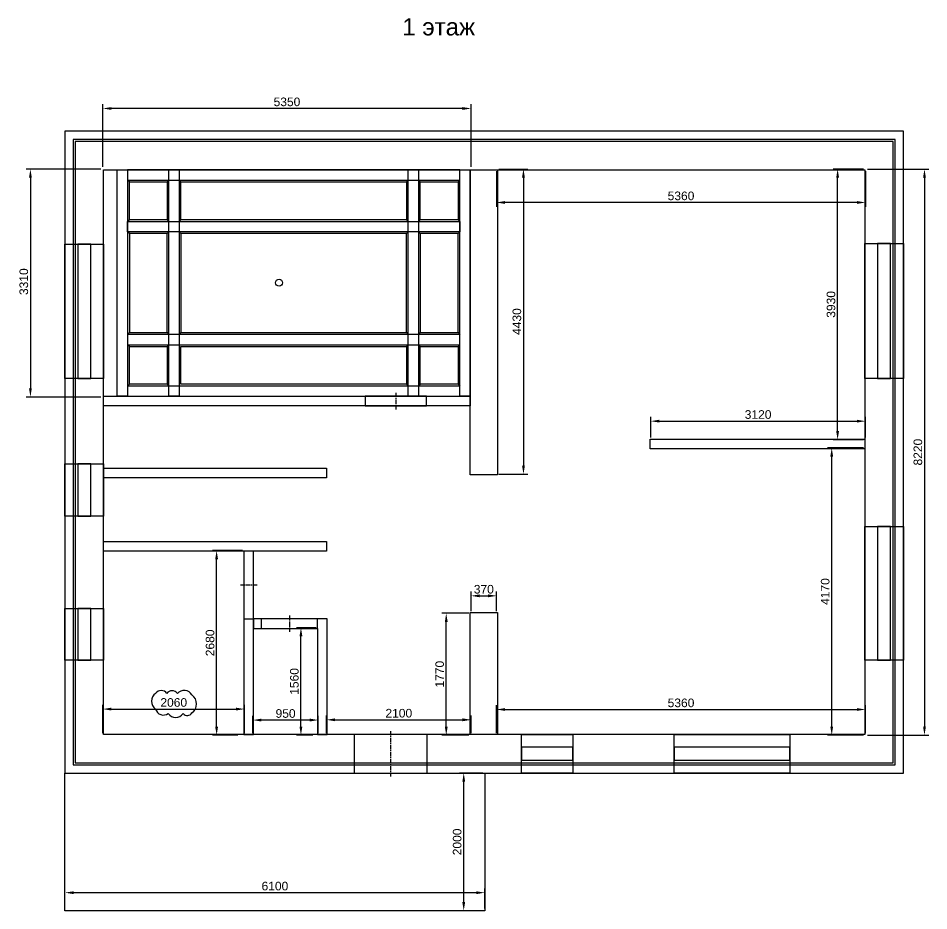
# Model space of a CAD drawing. Header units: millimetres. Extents: x -44972 to 45549, y -33295 to 15181.
# Drawn here: x -199 to 13031, y -19928 to -6968 of the extents above; entities that cross this region are included whole.
import ezdxf

# ---------------------------------------------------------------- set-up
doc = ezdxf.new("R2010")
doc.units = ezdxf.units.MM
doc.linetypes.add('CENTER', pattern=[50.8, 31.75, -6.35, 6.35, -6.35])
for name, color, linetype in [('Axes', 4, 'Continuous'), ('Ceiling', 7, 'Continuous'), ('Dimensions', 3, 'Continuous'), ('Doors', 6, 'Continuous'), ('Marks', 1, 'Continuous'), ('walls', 7, 'Continuous'), ('walls-putty', 7, 'Continuous'), ('Windows', 5, 'Continuous')]:
    doc.layers.add(name, color=color, linetype=linetype)
doc.styles.get("Standard").update_dxf_attribs({"font": 'arial.ttf'})
doc.dimstyles.new('ISO-50', dxfattribs={"dimscale": 50, "dimtxt": 2.5, "dimasz": 2.5, "dimexe": 1.25, "dimexo": 0.625, "dimtad": 1, "dimtxsty": 'Standard', "dimcen": 2.5, "dimadec": 0, "dimazin": 0, "dimtfac": 1, "dimtmove": 0, "dimatfit": 3, "dimfxl": 1, "dimarcsym": 0})

# ---------------------------------------------------------------- blocks, each defined once
blk = doc.blocks.new('*D40')
at = {"layer": 'Defpoints', "color": 0, "transparency": 16777216}
for p in [(12111, -9158), (12111, -17378), (12968, -17378)]:
    blk.add_point(p, dxfattribs=at)
at = {"layer": 'Dimensions', "color": 0, "lineweight": -2, "transparency": 16777216}
for p, q in [((12142, -9158), (13031, -9158)), ((12968, -9283), (12968, -17253)), ((12142, -17378), (13031, -17378))]:
    blk.add_line(p, q, dxfattribs=at)
at = {"layer": 'Dimensions', "color": 0, "transparency": 16777216}
for points in [[(12948, -9283), (12989, -9283), (12968, -9158)], [(12948, -17253), (12989, -17253), (12968, -17378)]]:
    blk.add_solid(points, dxfattribs=at)
at = {"layer": 'Dimensions', "color": 0, "transparency": 16777216, "insert": (12873, -13268), "char_height": 125, "attachment_point": 5, "rotation": 90}
blk.add_mtext('8220', dxfattribs=at)
blk = doc.blocks.new('*D52')
at = {"layer": 'Defpoints', "color": 0, "transparency": 16777216}
for p in [(1031, -8278), (1031, -9158), (6381, -9158)]:
    blk.add_point(p, dxfattribs=at)
at = {"layer": 'Dimensions', "color": 0, "lineweight": -2, "transparency": 16777216}
for p, q in [((1031, -9127), (1031, -8216)), ((6256, -8278), (1156, -8278)), ((6381, -9127), (6381, -8216))]:
    blk.add_line(p, q, dxfattribs=at)
at = {"layer": 'Dimensions', "color": 0, "transparency": 16777216}
for points in [[(1156, -8258), (1156, -8299), (1031, -8278)], [(6256, -8258), (6256, -8299), (6381, -8278)]]:
    blk.add_solid(points, dxfattribs=at)
at = {"layer": 'Dimensions', "color": 0, "transparency": 16777216, "insert": (3706, -8183), "char_height": 125, "attachment_point": 5}
blk.add_mtext('5350', dxfattribs=at)
blk = doc.blocks.new('*D53')
at = {"layer": 'Defpoints', "color": 0, "transparency": 16777216}
for p in [(1031, -9158), (-21, -12468), (1031, -12468)]:
    blk.add_point(p, dxfattribs=at)
at = {"layer": 'Dimensions', "color": 0, "lineweight": -2, "transparency": 16777216}
for p, q in [((1000, -9158), (-84, -9158)), ((-21, -9283), (-21, -12343)), ((1000, -12468), (-84, -12468))]:
    blk.add_line(p, q, dxfattribs=at)
at = {"layer": 'Dimensions', "color": 0, "transparency": 16777216}
for points in [[(-42, -9283), (-1, -9283), (-21, -9158)], [(-42, -12343), (-1, -12343), (-21, -12468)]]:
    blk.add_solid(points, dxfattribs=at)
at = {"layer": 'Dimensions', "color": 0, "transparency": 16777216, "insert": (-117, -10793), "char_height": 125, "attachment_point": 5, "rotation": 90}
blk.add_mtext('3310', dxfattribs=at)
blk = doc.blocks.new('*D54')
at = {"layer": 'Defpoints', "color": 0, "transparency": 16777216}
for p in [(6751, -9158), (6751, -13588), (7142, -13588)]:
    blk.add_point(p, dxfattribs=at)
at = {"layer": 'Dimensions', "color": 0, "lineweight": -2, "transparency": 16777216}
for p, q in [((6782, -9158), (7205, -9158)), ((7142, -9283), (7142, -13463)), ((6782, -13588), (7205, -13588))]:
    blk.add_line(p, q, dxfattribs=at)
at = {"layer": 'Dimensions', "color": 0, "transparency": 16777216}
for points in [[(7121, -9283), (7163, -9283), (7142, -9158)], [(7121, -13463), (7163, -13463), (7142, -13588)]]:
    blk.add_solid(points, dxfattribs=at)
at = {"layer": 'Dimensions', "color": 0, "transparency": 16777216, "insert": (7047, -11373), "char_height": 125, "attachment_point": 5, "rotation": 90}
blk.add_mtext('4430', dxfattribs=at)
blk = doc.blocks.new('*D55')
at = {"layer": 'Defpoints', "color": 0, "transparency": 16777216}
for p in [(6751, -9158), (12111, -9158), (6751, -9643)]:
    blk.add_point(p, dxfattribs=at)
at = {"layer": 'Dimensions', "color": 0, "lineweight": -2, "transparency": 16777216}
for p, q in [((6751, -9189), (6751, -9705)), ((12111, -9189), (12111, -9705)), ((11986, -9643), (6876, -9643))]:
    blk.add_line(p, q, dxfattribs=at)
at = {"layer": 'Dimensions', "color": 0, "transparency": 16777216}
for points in [[(6876, -9622), (6876, -9664), (6751, -9643)], [(11986, -9622), (11986, -9664), (12111, -9643)]]:
    blk.add_solid(points, dxfattribs=at)
at = {"layer": 'Dimensions', "color": 0, "transparency": 16777216, "insert": (9431, -9548), "char_height": 125, "attachment_point": 5}
blk.add_mtext('5360', dxfattribs=at)
blk = doc.blocks.new('*D56')
at = {"layer": 'Defpoints', "color": 0, "transparency": 16777216}
for p in [(11706, -9158), (12111, -9158), (12111, -13088)]:
    blk.add_point(p, dxfattribs=at)
at = {"layer": 'Dimensions', "color": 0, "lineweight": -2, "transparency": 16777216}
for p, q in [((12080, -9158), (11644, -9158)), ((11706, -12963), (11706, -9283)), ((12080, -13088), (11644, -13088))]:
    blk.add_line(p, q, dxfattribs=at)
at = {"layer": 'Dimensions', "color": 0, "transparency": 16777216}
for points in [[(11686, -9283), (11727, -9283), (11706, -9158)], [(11686, -12963), (11727, -12963), (11706, -13088)]]:
    blk.add_solid(points, dxfattribs=at)
at = {"layer": 'Dimensions', "color": 0, "transparency": 16777216, "insert": (11611, -11123), "char_height": 125, "attachment_point": 5, "rotation": 90}
blk.add_mtext('3930', dxfattribs=at)
blk = doc.blocks.new('*D57')
at = {"layer": 'Defpoints', "color": 0, "transparency": 16777216}
for p in [(12111, -12819), (8991, -13088), (12111, -13088)]:
    blk.add_point(p, dxfattribs=at)
at = {"layer": 'Dimensions', "color": 0, "lineweight": -2, "transparency": 16777216}
for p, q in [((8991, -13057), (8991, -12756)), ((9116, -12819), (11986, -12819)), ((12111, -13057), (12111, -12756))]:
    blk.add_line(p, q, dxfattribs=at)
at = {"layer": 'Dimensions', "color": 0, "transparency": 16777216}
for points in [[(9116, -12798), (9116, -12839), (8991, -12819)], [(11986, -12798), (11986, -12839), (12111, -12819)]]:
    blk.add_solid(points, dxfattribs=at)
at = {"layer": 'Dimensions', "color": 0, "transparency": 16777216, "insert": (10551, -12723), "char_height": 125, "attachment_point": 5}
blk.add_mtext('3120', dxfattribs=at)
blk = doc.blocks.new('*D58')
at = {"layer": 'Defpoints', "color": 0, "transparency": 16777216}
for p in [(11621, -13208), (12111, -13208), (12111, -17378)]:
    blk.add_point(p, dxfattribs=at)
at = {"layer": 'Dimensions', "color": 0, "lineweight": -2, "transparency": 16777216}
for p, q in [((12080, -13208), (11558, -13208)), ((11621, -17253), (11621, -13333)), ((12080, -17378), (11558, -17378))]:
    blk.add_line(p, q, dxfattribs=at)
at = {"layer": 'Dimensions', "color": 0, "transparency": 16777216}
for points in [[(11600, -13333), (11641, -13333), (11621, -13208)], [(11600, -17253), (11641, -17253), (11621, -17378)]]:
    blk.add_solid(points, dxfattribs=at)
at = {"layer": 'Dimensions', "color": 0, "transparency": 16777216, "insert": (11526, -15293), "char_height": 125, "attachment_point": 5, "rotation": 90}
blk.add_mtext('4170', dxfattribs=at)
blk = doc.blocks.new('*D59')
at = {"layer": 'Defpoints', "color": 0, "transparency": 16777216}
for p in [(12111, -17005), (6751, -17378), (12111, -17378)]:
    blk.add_point(p, dxfattribs=at)
at = {"layer": 'Dimensions', "color": 0, "lineweight": -2, "transparency": 16777216}
for p, q in [((6751, -17347), (6751, -16943)), ((6876, -17005), (11986, -17005)), ((12111, -17347), (12111, -16943))]:
    blk.add_line(p, q, dxfattribs=at)
at = {"layer": 'Dimensions', "color": 0, "transparency": 16777216}
for points in [[(6876, -16985), (6876, -17026), (6751, -17005)], [(11986, -16985), (11986, -17026), (12111, -17005)]]:
    blk.add_solid(points, dxfattribs=at)
at = {"layer": 'Dimensions', "color": 0, "transparency": 16777216, "insert": (9431, -16910), "char_height": 125, "attachment_point": 5}
blk.add_mtext('5360', dxfattribs=at)
blk = doc.blocks.new('*D60')
at = {"layer": 'Defpoints', "color": 0, "transparency": 16777216}
for p in [(6381, -17155), (4281, -17378), (6381, -17378)]:
    blk.add_point(p, dxfattribs=at)
at = {"layer": 'Dimensions', "color": 0, "lineweight": -2, "transparency": 16777216}
for p, q in [((4281, -17347), (4281, -17092)), ((4406, -17155), (6256, -17155)), ((6381, -17347), (6381, -17092))]:
    blk.add_line(p, q, dxfattribs=at)
at = {"layer": 'Dimensions', "color": 0, "transparency": 16777216}
for points in [[(4406, -17134), (4406, -17176), (4281, -17155)], [(6256, -17134), (6256, -17176), (6381, -17155)]]:
    blk.add_solid(points, dxfattribs=at)
at = {"layer": 'Dimensions', "color": 0, "transparency": 16777216, "insert": (5331, -17060), "char_height": 125, "attachment_point": 5}
blk.add_mtext('2100', dxfattribs=at)
blk = doc.blocks.new('*D61')
at = {"layer": 'Defpoints', "color": 0, "transparency": 16777216}
for p in [(6020, -15608), (6381, -15608), (6381, -17378)]:
    blk.add_point(p, dxfattribs=at)
at = {"layer": 'Dimensions', "color": 0, "lineweight": -2, "transparency": 16777216}
for p, q in [((6350, -15608), (5958, -15608)), ((6020, -17253), (6020, -15733)), ((6350, -17378), (5958, -17378))]:
    blk.add_line(p, q, dxfattribs=at)
at = {"layer": 'Dimensions', "color": 0, "transparency": 16777216}
for points in [[(6000, -15733), (6041, -15733), (6020, -15608)], [(6000, -17253), (6041, -17253), (6020, -17378)]]:
    blk.add_solid(points, dxfattribs=at)
at = {"layer": 'Dimensions', "color": 0, "transparency": 16777216, "insert": (5925, -16493), "char_height": 125, "attachment_point": 5, "rotation": 90}
blk.add_mtext('1770', dxfattribs=at)
blk = doc.blocks.new('*D62')
at = {"layer": 'Defpoints', "color": 0, "transparency": 16777216}
for p in [(6751, -15355), (6381, -15608), (6751, -15608)]:
    blk.add_point(p, dxfattribs=at)
at = {"layer": 'Dimensions', "color": 0, "lineweight": -2, "transparency": 16777216}
for p, q in [((6381, -15577), (6381, -15293)), ((6751, -15577), (6751, -15293)), ((6506, -15355), (6626, -15355))]:
    blk.add_line(p, q, dxfattribs=at)
at = {"layer": 'Dimensions', "color": 0, "transparency": 16777216}
for points in [[(6506, -15334), (6506, -15376), (6381, -15355)], [(6626, -15334), (6626, -15376), (6751, -15355)]]:
    blk.add_solid(points, dxfattribs=at)
at = {"layer": 'Dimensions', "color": 0, "transparency": 16777216, "insert": (6566, -15260), "char_height": 125, "attachment_point": 5}
blk.add_mtext('370', dxfattribs=at)
blk = doc.blocks.new('*D63')
at = {"layer": 'Defpoints', "color": 0, "transparency": 16777216}
for p in [(3211, -17159), (3211, -17378), (4161, -17378)]:
    blk.add_point(p, dxfattribs=at)
at = {"layer": 'Dimensions', "color": 0, "lineweight": -2, "transparency": 16777216}
for p, q in [((3211, -17347), (3211, -17097)), ((4036, -17159), (3336, -17159)), ((4161, -17347), (4161, -17097))]:
    blk.add_line(p, q, dxfattribs=at)
at = {"layer": 'Dimensions', "color": 0, "transparency": 16777216}
for points in [[(3336, -17138), (3336, -17180), (3211, -17159)], [(4036, -17138), (4036, -17180), (4161, -17159)]]:
    blk.add_solid(points, dxfattribs=at)
at = {"layer": 'Dimensions', "color": 0, "transparency": 16777216, "insert": (3686, -17064), "char_height": 125, "attachment_point": 5}
blk.add_mtext('950', dxfattribs=at)
blk = doc.blocks.new('*D64')
at = {"layer": 'Defpoints', "color": 0, "transparency": 16777216}
for p in [(3909, -15818), (4161, -15818), (4111, -17378)]:
    blk.add_point(p, dxfattribs=at)
at = {"layer": 'Dimensions', "color": 0, "lineweight": -2, "transparency": 16777216}
for p, q in [((4130, -15818), (3847, -15818)), ((3909, -17253), (3909, -15943)), ((4080, -17378), (3847, -17378))]:
    blk.add_line(p, q, dxfattribs=at)
at = {"layer": 'Dimensions', "color": 0, "transparency": 16777216}
for points in [[(3888, -15943), (3930, -15943), (3909, -15818)], [(3888, -17253), (3930, -17253), (3909, -17378)]]:
    blk.add_solid(points, dxfattribs=at)
at = {"layer": 'Dimensions', "color": 0, "transparency": 16777216, "insert": (3814, -16598), "char_height": 125, "attachment_point": 5, "rotation": 90}
blk.add_mtext('1560', dxfattribs=at)
blk = doc.blocks.new('*D65')
at = {"layer": 'Defpoints', "color": 0, "transparency": 16777216}
for p in [(2684, -14698), (3091, -14698), (3021, -17378)]:
    blk.add_point(p, dxfattribs=at)
at = {"layer": 'Dimensions', "color": 0, "lineweight": -2, "transparency": 16777216}
for p, q in [((3060, -14698), (2622, -14698)), ((2684, -17253), (2684, -14823)), ((2990, -17378), (2622, -17378))]:
    blk.add_line(p, q, dxfattribs=at)
at = {"layer": 'Dimensions', "color": 0, "transparency": 16777216}
for points in [[(2663, -14823), (2705, -14823), (2684, -14698)], [(2663, -17253), (2705, -17253), (2684, -17378)]]:
    blk.add_solid(points, dxfattribs=at)
at = {"layer": 'Dimensions', "color": 0, "transparency": 16777216, "insert": (2589, -16038), "char_height": 125, "attachment_point": 5, "rotation": 90}
blk.add_mtext('2680', dxfattribs=at)
blk = doc.blocks.new('*D66')
at = {"layer": 'Defpoints', "color": 0, "transparency": 16777216}
for p in [(3091, -16999), (1031, -17378), (3091, -17378)]:
    blk.add_point(p, dxfattribs=at)
at = {"layer": 'Marks', "color": 0, "lineweight": -2, "transparency": 16777216}
for p, q in [((1031, -17347), (1031, -16937)), ((1156, -16999), (2966, -16999)), ((3091, -17347), (3091, -16937))]:
    blk.add_line(p, q, dxfattribs=at)
at = {"layer": 'Marks', "color": 0, "transparency": 16777216}
for points in [[(1156, -16979), (1156, -17020), (1031, -16999)], [(2966, -16979), (2966, -17020), (3091, -16999)]]:
    blk.add_solid(points, dxfattribs=at)
at = {"layer": 'Marks', "color": 0, "transparency": 16777216, "insert": (2061, -16904), "char_height": 125, "attachment_point": 5}
blk.add_mtext('2060', dxfattribs=at)
blk = doc.blocks.new('*D68')
at = {"layer": 'Defpoints', "color": 0, "transparency": 16777216}
for p in [(6274, -17928), (6581, -17928), (6581, -19928)]:
    blk.add_point(p, dxfattribs=at)
at = {"layer": 'Dimensions', "color": 0, "lineweight": -2, "transparency": 16777216}
for p, q in [((6550, -17928), (6212, -17928)), ((6274, -19803), (6274, -18053)), ((6550, -19928), (6212, -19928))]:
    blk.add_line(p, q, dxfattribs=at)
at = {"layer": 'Dimensions', "color": 0, "transparency": 16777216}
for points in [[(6254, -18053), (6295, -18053), (6274, -17928)], [(6254, -19803), (6295, -19803), (6274, -19928)]]:
    blk.add_solid(points, dxfattribs=at)
at = {"layer": 'Dimensions', "color": 0, "transparency": 16777216, "insert": (6179, -18928), "char_height": 125, "attachment_point": 5, "rotation": 90}
blk.add_mtext('2000', dxfattribs=at)
blk = doc.blocks.new('*D69')
at = {"layer": 'Defpoints', "color": 0, "transparency": 16777216}
for p in [(6581, -19665), (481, -19928), (6581, -19928)]:
    blk.add_point(p, dxfattribs=at)
at = {"layer": 'Dimensions', "color": 0, "lineweight": -2, "transparency": 16777216}
for p, q in [((481, -19897), (481, -19603)), ((606, -19665), (6456, -19665)), ((6581, -19897), (6581, -19603))]:
    blk.add_line(p, q, dxfattribs=at)
at = {"layer": 'Dimensions', "color": 0, "transparency": 16777216}
for points in [[(606, -19645), (606, -19686), (481, -19665)], [(6456, -19645), (6456, -19686), (6581, -19665)]]:
    blk.add_solid(points, dxfattribs=at)
at = {"layer": 'Dimensions', "color": 0, "transparency": 16777216, "insert": (3531, -19570), "char_height": 125, "attachment_point": 5}
blk.add_mtext('6100', dxfattribs=at)

msp = doc.modelspace()

# ---------------------------------------------------------------- linework, layer by layer
at = {"layer": 'Axes', "linetype": 'CENTER', "ltscale": 2}
for p, q in [((3271.158, -15198.094), (3031.158, -15198.094)), ((3741.158, -15638.094), (3741.158, -15878.094)), ((5211.158, -17318.094), (5211.158, -17978.094))]:
    msp.add_line(p, q, dxfattribs=at)
at = {"layer": 'Ceiling'}
msp.add_line((1391.158, -9168.094), (1391.158, -12458.094), dxfattribs=at)
at = {"layer": 'Ceiling', "color": 2}
for p, q in [((1416.158, -9343.094), (1391.158, -9318.094)), ((1966.158, -9343.094), (1991.158, -9318.094)), ((2166.158, -9343.094), (2141.158, -9318.094)), ((5441.158, -9343.094), (5466.158, -9318.094)), ((5641.158, -9343.094), (5616.158, -9318.094)), ((6191.158, -9343.094), (6216.158, -9318.094)), ((1416.158, -9893.094), (1391.158, -9918.094)), ((1966.158, -9893.094), (1991.158, -9918.094)), ((2166.158, -9893.094), (2141.158, -9918.094)), ((5441.158, -9893.094), (5466.158, -9918.094)), ((5641.158, -9893.094), (5616.158, -9918.094)), ((6191.158, -9893.094), (6216.158, -9918.094)), ((1416.158, -10093.094), (1391.158, -10068.094)), ((1966.158, -10093.094), (1991.158, -10068.094)), ((2166.158, -10093.094), (2141.158, -10068.094)), ((5441.158, -10093.094), (5466.158, -10068.094)), ((5641.158, -10093.094), (5616.158, -10068.094)), ((6191.158, -10093.094), (6216.158, -10068.094)), ((1416.158, -11533.094), (1391.158, -11558.094)), ((1966.158, -11533.094), (1991.158, -11558.094)), ((2166.158, -11533.094), (2141.158, -11558.094)), ((5441.158, -11533.094), (5466.158, -11558.094)), ((5641.158, -11533.094), (5616.158, -11558.094)), ((6191.158, -11533.094), (6216.158, -11558.094)), ((1416.158, -11733.094), (1391.158, -11708.094)), ((1966.158, -11733.094), (1991.158, -11708.094)), ((5441.158, -11733.094), (5466.158, -11708.094)), ((5641.158, -11733.094), (5616.158, -11708.094)), ((6191.158, -11733.094), (6216.158, -11708.094)), ((1416.158, -12283.094), (1391.158, -12308.094)), ((1966.158, -12283.094), (1991.158, -12308.094)), ((5441.158, -12283.094), (5466.158, -12308.094)), ((5641.158, -12283.094), (5616.158, -12308.094)), ((6191.158, -12283.094), (6216.158, -12308.094))]:
    msp.add_line(p, q, dxfattribs=at)
at = {"layer": 'Ceiling', "linetype": 'CENTER', "ltscale": 2}
msp.add_line((5286.158, -12408.094), (5286.158, -12648.094), dxfattribs=at)
at = {"layer": 'Ceiling', "color": 6}
for points in [[(1241.158, -9168.094), (1391.158, -9168.094), (1391.158, -12458.094), (1241.158, -12458.094)], [(6216.158, -9168.094), (1391.158, -9168.094), (1391.158, -9318.094), (6216.158, -9318.094)], [(1991.158, -9168.094), (2141.158, -9168.094), (2141.158, -12458.094), (1991.158, -12458.094)], [(5466.158, -9168.094), (5616.158, -9168.094), (5616.158, -12458.094), (5466.158, -12458.094)], [(6216.158, -9168.094), (6366.158, -9168.094), (6366.158, -12458.094), (6216.158, -12458.094)], [(6216.158, -10068.094), (1391.158, -10068.094), (1391.158, -9918.094), (6216.158, -9918.094)], [(6216.158, -11558.094), (1391.158, -11558.094), (1391.158, -11708.094), (6216.158, -11708.094)], [(6216.158, -12308.094), (1391.158, -12308.094), (1391.158, -12458.094), (6216.158, -12458.094)]]:
    msp.add_lwpolyline(points, close=True, dxfattribs=at)
at = {"layer": 'Ceiling', "color": 2}
for points in [[(1416.158, -9343.094), (1966.158, -9343.094), (1966.158, -9893.094), (1416.158, -9893.094)], [(2166.158, -9343.094), (5441.158, -9343.094), (5441.158, -9893.094), (2166.158, -9893.094)], [(5641.158, -9343.094), (6191.158, -9343.094), (6191.158, -9893.094), (5641.158, -9893.094)], [(1966.158, -10093.094), (1416.158, -10093.094), (1416.158, -11533.094), (1966.158, -11533.094)], [(5441.158, -10093.094), (2166.158, -10093.094), (2166.158, -11533.094), (5441.158, -11533.094)], [(6191.158, -10093.094), (5641.158, -10093.094), (5641.158, -11533.094), (6191.158, -11533.094)], [(1416.158, -11733.094), (1966.158, -11733.094), (1966.158, -12283.094), (1416.158, -12283.094)], [(2166.158, -11733.094), (5441.158, -11733.094), (5441.158, -12283.094), (2166.158, -12283.094)], [(5641.158, -11733.094), (6191.158, -11733.094), (6191.158, -12283.094), (5641.158, -12283.094)]]:
    msp.add_lwpolyline(points, close=True, dxfattribs=at)
at = {"layer": 'Ceiling', "color": 240, "lineweight": 30, "true_color": 0xed1f24}
msp.add_circle((3591.158, -10808.094), 50, dxfattribs=at)
at = {"layer": 'Doors'}
for points in [[(5731.158, -12598.094), (5731.158, -12458.094), (4841.158, -12458.094), (4841.158, -12598.094)], [(3081.158, -15688.094), (3221.158, -15688.094), (3221.158, -14708.094), (3081.158, -14708.094)], [(4151.158, -15828.094), (4151.158, -15688.094), (3331.158, -15688.094), (3331.158, -15828.094)], [(5741.158, -17928.094), (5741.158, -17368.094), (4681.158, -17368.094), (4681.158, -17928.094)]]:
    msp.add_lwpolyline(points, close=True, dxfattribs=at)
at = {"layer": 'Marks'}
msp.add_lwpolyline([(1797.318, -16772.569, 0.52056705), (1797.318, -16999.021, 0.52056705), (1980.877, -17063.935, 0.52056705), (2197.225, -17063.935, 0.52056705), (2325.001, -17055.11, 0.52056705), (2325.001, -16794.722, 0.52056705), (2113.635, -16772.569, 0.52056705), (1960.619, -16772.569, 0.52056705)], format="xyb", close=True, dxfattribs=at)
at = {"layer": 'walls'}
for points in [[(481.158, -17928.094), (12661.158, -17928.094), (12661.158, -8608.094), (481.158, -8608.094)], [(601.158, -17808.094), (12541.158, -17808.094), (12541.158, -8728.094), (601.158, -8728.094)], [(631.158, -17778.094), (12511.158, -17778.094), (12511.158, -8758.094), (631.158, -8758.094)], [(6581.158, -19928.094), (481.158, -19928.094), (481.158, -17928.094), (6581.158, -17928.094)]]:
    msp.add_lwpolyline(points, close=True, dxfattribs=at)
at = {"layer": 'walls-putty'}
for points in [[(1041.158, -9168.094), (12101.158, -9168.094), (12101.158, -17368.094), (1041.158, -17368.094)], [(6366.158, -9168.094), (6766.158, -9168.094), (6766.158, -13598.094), (6366.158, -13598.094)], [(1041.158, -12458.094), (6366.158, -12458.094), (6366.158, -12598.094), (1041.158, -12598.094)], [(8981.158, -13078.094), (12101.158, -13078.094), (12101.158, -13218.094), (8981.158, -13218.094)], [(1041.158, -13503.094), (4281.158, -13503.094), (4281.158, -13643.094), (1041.158, -13643.094)], [(1041.158, -14568.094), (4281.158, -14568.094), (4281.158, -14708.094), (1041.158, -14708.094)], [(3081.158, -17368.094), (3221.158, -17368.094), (3221.158, -14708.094), (3081.158, -14708.094)], [(6366.158, -15598.094), (6766.158, -15598.094), (6766.158, -17368.094), (6366.158, -17368.094)], [(4291.158, -15688.094), (3221.158, -15688.094), (3221.158, -15828.094), (4151.158, -15828.094), (4151.158, -17368.094), (4291.158, -17368.094)]]:
    msp.add_lwpolyline(points, close=True, dxfattribs=at)
at = {"layer": 'Windows'}
for points in [[(481.158, -10248.094), (1041.158, -10248.094), (1041.158, -12198.094), (481.158, -12198.094)], [(666.158, -12198.094), (856.158, -12198.094), (856.158, -10248.094), (666.158, -10248.094)], [(12101.158, -10238.094), (12661.158, -10238.094), (12661.158, -12198.094), (12101.158, -12198.094)], [(12286.158, -12198.094), (12476.158, -12198.094), (12476.158, -10238.094), (12286.158, -10238.094)], [(481.158, -13438.094), (1041.158, -13438.094), (1041.158, -14198.094), (481.158, -14198.094)], [(666.158, -14198.094), (856.158, -14198.094), (856.158, -13438.094), (666.158, -13438.094)], [(12101.158, -14348.094), (12661.158, -14348.094), (12661.158, -16288.094), (12101.158, -16288.094)], [(12286.158, -16288.094), (12476.158, -16288.094), (12476.158, -14348.094), (12286.158, -14348.094)], [(481.158, -15538.094), (1041.158, -15538.094), (1041.158, -16288.094), (481.158, -16288.094)], [(666.158, -16288.094), (856.158, -16288.094), (856.158, -15538.094), (666.158, -15538.094)], [(7111.158, -17928.094), (7111.158, -17368.094), (7861.158, -17368.094), (7861.158, -17928.094)], [(9331.158, -17928.094), (9331.158, -17368.094), (11011.158, -17368.094), (11011.158, -17928.094)], [(7861.158, -17743.094), (7861.158, -17553.094), (7111.158, -17553.094), (7111.158, -17743.094)], [(11011.158, -17743.094), (11011.158, -17553.094), (9331.158, -17553.094), (9331.158, -17743.094)]]:
    msp.add_lwpolyline(points, close=True, dxfattribs=at)
at = {"layer": 'Windows', "elevation": 800}
msp.add_lwpolyline([(481.158, -15538.094), (1041.158, -15538.094), (1041.158, -16288.094), (481.158, -16288.094)], close=True, dxfattribs=at)

# ---------------------------------------------------------------- texts
msp.add_text('1 этаж', height=250).set_placement((5382.206, -7217.728))

# ---------------------------------------------------------------- dimensions: what is measured, and where the dimension line sits
at = {"layer": 'Dimensions'}
for base, p1, p2, picture, middle in [((1031.158, -8278.5), (6381.158, -9158.094), (1031.158, -9158.094), '*D52', (3706.158, -8183.385)), ((6751.158, -9642.78), (12111.158, -9158.094), (6751.158, -9158.094), '*D55', (9431.158, -9547.665)), ((12111.158, -12818.519), (8991.158, -13088.094), (12111.158, -13088.094), '*D57', (10551.158, -12723.404)), ((6751.158, -15355.007), (6381.158, -15608.094), (6751.158, -15608.094), '*D62', (6566.158, -15259.893)), ((12111.158, -17005.356), (6751.158, -17378.094), (12111.158, -17378.094), '*D59', (9431.158, -16910.242)), ((3211.158, -17159.291), (4161.158, -17378.094), (3211.158, -17378.094), '*D63', (3686.158, -17064.219)), ((6381.158, -17154.729), (4281.158, -17378.094), (6381.158, -17378.094), '*D60', (5331.158, -17059.657)), ((6581.158, -19665.363), (481.158, -19928.094), (6581.158, -19928.094), '*D69', (3531.158, -19570.292))]:
    dim = msp.add_linear_dim(base=base, p1=p1, p2=p2, dimstyle='ISO-50', dxfattribs=at)
    dim.commit()
    dim.dimension.update_dxf_attribs({"geometry": picture, "text_midpoint": middle})
dim = msp.add_linear_dim(base=(-21.435, -12468.094), p1=(1031.158, -9158.094), p2=(1031.158, -12468.094), angle=90, dimstyle='ISO-50', dxfattribs=at)
dim.commit()
dim.dimension.update_dxf_attribs({"geometry": '*D53', "text_midpoint": (-21.435, -10793.094), "dimtype": 160})
for base, p1, p2, picture, middle in [((7142.159, -13588.094), (6751.158, -9158.094), (6751.158, -13588.094), '*D54', (7047.045, -11373.094)), ((11706.481, -9158.094), (12111.158, -13088.094), (12111.158, -9158.094), '*D56', (11611.367, -11123.094)), ((12968.463, -17378.094), (12111.158, -9158.094), (12111.158, -17378.094), '*D40', (12873.391, -13268.094)), ((11620.607, -13208.094), (12111.158, -17378.094), (12111.158, -13208.094), '*D58', (11525.535, -15293.094)), ((2684.316, -14698.094), (3021.158, -17378.094), (3091.158, -14698.094), '*D65', (2589.244, -16038.094)), ((6020.438, -15608.094), (6381.158, -17378.094), (6381.158, -15608.094), '*D61', (5925.367, -16493.094)), ((3909.265, -15818.094), (4111.158, -17378.094), (4161.158, -15818.094), '*D64', (3814.194, -16598.094)), ((6274.436, -17928.094), (6581.158, -19928.094), (6581.158, -17928.094), '*D68', (6179.364, -18928.094))]:
    dim = msp.add_linear_dim(base=base, p1=p1, p2=p2, angle=90, dimstyle='ISO-50', dxfattribs=at)
    dim.commit()
    dim.dimension.update_dxf_attribs({"geometry": picture, "text_midpoint": middle})
at = {"layer": 'Marks'}
dim = msp.add_linear_dim(base=(3091.158, -16999.496), p1=(1031.158, -17378.094), p2=(3091.158, -17378.094), dimstyle='ISO-50', dxfattribs=at)
dim.commit()
dim.dimension.update_dxf_attribs({"geometry": '*D66', "text_midpoint": (2061.158, -16904.424)})

doc.saveas('drawing.dxf')
